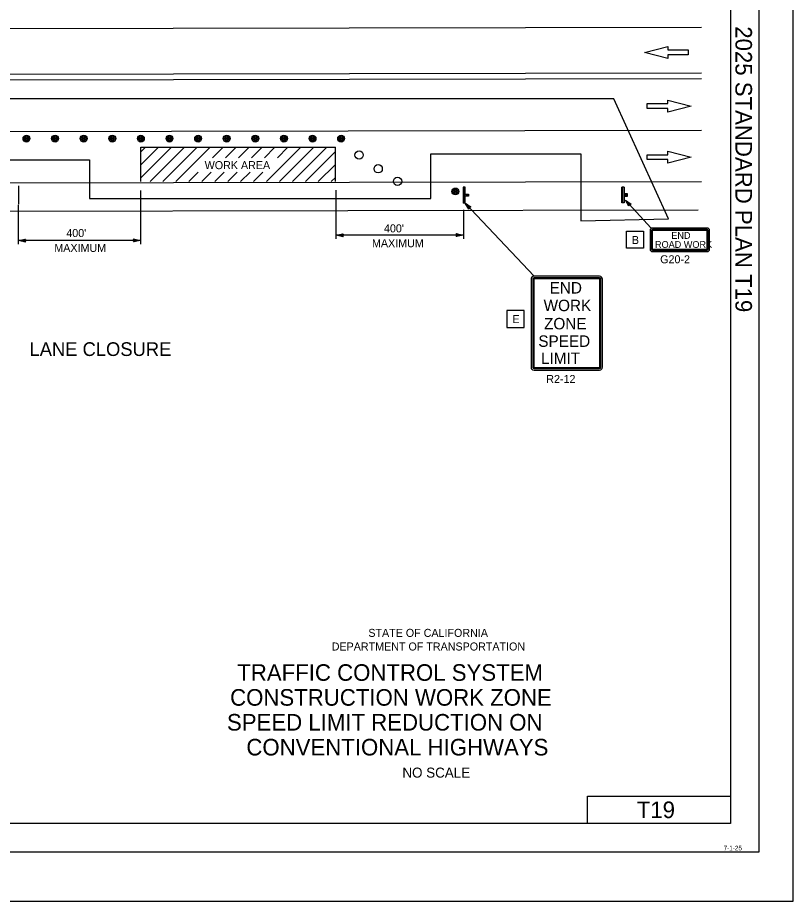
# Model space of a CAD drawing. Extents: x -893 to 867, y -474 to 712.
# Drawn here: x 189 to 867, y -474 to 298 of the extents above; entities that cross this region are included whole.
import ezdxf

# ---------------------------------------------------------------- set-up
doc = ezdxf.new("R2010")
doc.units = 0
for name, color, linetype in [('border_INSIDE-BORDER-anno', 7, 'Continuous'), ('border_PLOTTING-ELEMENTS', 7, 'Continuous'), ('border_rw_22x34_Cut_Lines', 7, 'Continuous'), ('border_SHEET', 7, 'Continuous'), ('border_WITHIN-BORDER-anno', 7, 'Continuous'), ('pp_PRESENTATION', 7, 'Continuous'), ('tcd_PVMT-MARKER', 7, 'Continuous'), ('tcd_SIGN-ROADSIDE', 7, 'Continuous'), ('tcd_SIGN-ROADSIDE-anno', 7, 'Continuous'), ('temp_TRAFFIC-CONES', 7, 'Continuous')]:
    doc.layers.add(name, color=color, linetype=linetype)

msp = doc.modelspace()

# ---------------------------------------------------------------- linework, layer by layer
at = {"layer": 'border_PLOTTING-ELEMENTS'}
for points in [[(-893.43, -474.04), (866.57, -474.04), (866.57, 711.96), (-893.43, 711.96)], [(-863.43, 668.96), (836.57, 668.96), (836.57, -431.04), (-863.43, -431.04)]]:
    msp.add_lwpolyline(points, close=True, dxfattribs=at)
at = {"layer": 'border_rw_22x34_Cut_Lines'}
msp.add_lwpolyline([(-863.43, 668.96), (836.57, 668.96), (836.57, -431.04), (-863.43, -431.04)], close=True, dxfattribs=at)
at = {"layer": 'border_SHEET'}
for p, q in [((811.57, 643.96), (811.57, -406.04)), ((686.55, -406.04), (686.55, -382.04)), ((686.55, -382.04), (811.55, -382.04)), ((811.57, -406.04), (-813.43, -406.04))]:
    msp.add_line(p, q, dxfattribs=at)
at = {"layer": 'pp_PRESENTATION'}
for p, q in [((736.5, 268.04), (756.82, 273.26)), ((756.82, 273.26), (756.82, 270.17)), ((756.82, 262.83), (736.5, 268.04)), ((756.82, 270.17), (774.75, 270.17)), ((774.75, 265.92), (756.82, 265.92)), ((756.82, 265.92), (756.82, 262.83)), ((774.75, 270.17), (774.75, 268.04)), ((774.75, 268.04), (774.75, 265.92)), ((756.83, 223.27), (756.83, 226.36)), ((756.83, 226.36), (777.15, 221.14)), ((738.89, 221.14), (738.89, 223.27)), ((738.89, 223.27), (756.83, 223.27)), ((738.89, 219.02), (738.89, 221.14)), ((756.82, 219.02), (738.89, 219.02)), ((777.15, 221.14), (756.82, 215.92)), ((756.82, 215.92), (756.82, 219.02)), ((738.89, 176.48), (738.89, 178.6)), ((738.89, 178.6), (756.83, 178.6)), ((756.83, 178.6), (756.83, 181.69)), ((756.83, 181.69), (777.15, 176.48)), ((738.89, 174.35), (738.89, 176.48)), ((756.82, 174.35), (738.89, 174.35)), ((777.15, 176.48), (756.82, 171.26)), ((756.82, 171.26), (756.82, 174.35))]:
    msp.add_line(p, q, dxfattribs=at)
msp.add_lwpolyline([(-108.94, 118.96), (47.22, 118.96), (104.05, 143.84), (180.41, 174.06), (251.44, 174.06), (251.44, 140.29), (549.78, 140.29), (549.78, 179.39), (680.74, 179.39), (680.74, 120.74), (757.55, 122.51), (709.61, 227.37), (-344.07, 227.37)], dxfattribs=at)
at = {"layer": 'tcd_PVMT-MARKER'}
for p, q in [((-758.04, 247.27), (786.36, 250.22)), ((-758.04, 242.27), (786.36, 245.22)), ((296.36, 185.22), (466.36, 185.22)), ((296.36, 155.22), (296.36, 185.22)), ((466.36, 155.22), (466.36, 185.22)), ((-758.04, 152.27), (786.36, 155.22)), ((-756.27, 127.56), (783.37, 130.51))]:
    msp.add_line(p, q, dxfattribs=at)
for points in [[(-753.2, 287.27), (786.36, 290.22)], [(-758.04, 197.27), (786.36, 200.22)], [(296.36, 158.54), (323.04, 185.22)], [(296.36, 169.86), (311.73, 185.22)], [(296.36, 181.17), (300.42, 185.22)], [(304.36, 155.22), (334.36, 185.22)], [(315.67, 155.22), (345.67, 185.22)], [(326.98, 155.22), (356.98, 185.22)], [(359.07, 176), (368.3, 185.22)], [(370.38, 176), (379.61, 185.22)], [(381.7, 176), (390.92, 185.22)], [(393.01, 176), (402.24, 185.22)], [(404.33, 176), (413.55, 185.22)], [(406.18, 155.22), (436.18, 185.22)], [(415.64, 176), (424.87, 185.22)], [(417.49, 155.22), (447.49, 185.22)], [(428.81, 155.22), (458.81, 185.22)], [(440.12, 155.22), (466.36, 181.46)], [(451.43, 155.22), (466.36, 170.15)], [(338.3, 155.22), (346.47, 163.4)], [(349.61, 155.22), (357.79, 163.4)], [(360.92, 155.22), (369.1, 163.4)], [(372.24, 155.22), (380.41, 163.4)], [(383.55, 155.22), (391.73, 163.4)], [(394.87, 155.22), (403.04, 163.4)], [(462.75, 155.22), (466.36, 158.84)]]:
    msp.add_lwpolyline(points, dxfattribs=at)
at = {"layer": 'tcd_SIGN-ROADSIDE'}
for p, q in [((189.49, 151.39), (189.49, 135.32)), ((579.86, 150.14), (577.9, 150.14)), ((577.9, 150.14), (577.9, 136.36)), ((578.88, 150.14), (578.88, 136.36)), ((579.86, 136.36), (579.86, 150.14)), ((718.61, 150.21), (716.64, 150.21)), ((716.64, 136.43), (716.64, 150.21)), ((717.63, 136.43), (717.63, 150.21)), ((718.61, 150.21), (718.61, 136.43)), ((579.86, 144.24), (580.85, 144.24)), ((579.86, 143.25), (579.86, 143.25)), ((580.85, 142.27), (579.86, 142.27)), ((580.85, 144.24), (582.82, 144.24)), ((580.85, 144.24), (580.85, 142.27)), ((582.82, 142.27), (580.85, 142.27)), ((581.83, 144.24), (581.83, 142.27)), ((582.82, 144.24), (582.82, 142.27)), ((719.59, 144.31), (718.61, 144.31)), ((718.61, 143.32), (718.61, 143.32)), ((718.61, 142.34), (719.59, 142.34)), ((721.56, 144.31), (719.59, 144.31)), ((719.59, 142.34), (719.59, 144.31)), ((719.59, 142.34), (721.56, 142.34)), ((720.58, 142.34), (720.58, 144.31)), ((721.56, 142.34), (721.56, 144.31)), ((579.86, 136.36), (577.9, 136.36)), ((718.61, 136.43), (716.64, 136.43))]:
    msp.add_line(p, q, dxfattribs=at)
for points in [[(741.34, 112.29), (741.34, 96.11)], [(742.53, 112.29), (742.53, 96.11)], [(742.93, 112.29), (742.93, 96.11)], [(743.33, 112.29), (743.33, 96.11)], [(791.17, 114.47), (743.52, 114.47)], [(791.17, 113.28), (743.52, 113.28)], [(791.17, 112.89), (743.52, 112.89)], [(791.17, 112.49), (743.52, 112.49)], [(791.37, 96.11), (791.37, 112.29)], [(791.77, 96.11), (791.77, 112.29)], [(792.16, 96.11), (792.16, 112.29)], [(793.35, 96.11), (793.35, 112.29)], [(743.52, 95.91), (791.17, 95.91)], [(743.52, 95.52), (791.17, 95.52)], [(743.52, 95.12), (791.17, 95.12)], [(743.52, 93.93), (791.17, 93.93)], [(637.39, 69.74), (637.39, -7.12)], [(638.82, 69.74), (638.82, -7.12)], [(639.3, 69.74), (639.3, -7.12)], [(639.77, 69.76), (639.77, -7.13)], [(697.19, 72.36), (640.01, 72.36)], [(697.19, 70.93), (640.01, 70.93)], [(697.19, 70.46), (640.01, 70.46)], [(697.19, 69.98), (640.01, 69.98)], [(697.43, -7.13), (697.43, 69.74)], [(697.9, -7.14), (697.9, 69.74)], [(698.38, -7.12), (698.38, 69.74)], [(699.81, -7.12), (699.81, 69.74)], [(640.01, -7.36), (697.19, -7.36)], [(640.01, -7.84), (697.19, -7.84)], [(640.01, -8.31), (697.19, -8.31)], [(640.01, -9.74), (697.19, -9.74)]]:
    msp.add_lwpolyline(points, dxfattribs=at)
for radius in [3, 2.1, 1.2, 0.3]:
    msp.add_circle((571.18, 146.51), radius, dxfattribs=at)
for centre, radius, start, end in [((743.52, 112.29), 2.18, 90, 180), ((743.52, 112.29), 0.991, 90, 180), ((743.52, 112.29), 0.595, 90, 180), ((743.52, 112.29), 0.198, 90, 180), ((743.52, 112.29), 0.198, 90, 180), ((791.17, 112.29), 2.18, 0, 90), ((791.17, 112.29), 0.991, 0, 90), ((791.17, 112.29), 0.595, 0, 90), ((791.17, 112.29), 0.198, 0, 90), ((791.17, 112.29), 0.198, 0, 90), ((743.52, 96.11), 2.18, 180, 270), ((743.52, 96.11), 0.991, 180, 270), ((743.52, 96.11), 0.595, 180, 270), ((743.52, 96.11), 0.198, 180, 270), ((743.52, 96.11), 0.198, 180, 270), ((791.17, 96.11), 0.198, 270, 360), ((791.17, 96.11), 0.198, 270, 360), ((791.17, 96.11), 0.595, 270, 360), ((791.17, 96.11), 0.991, 270, 360), ((791.17, 96.11), 2.18, 270, 360), ((640.01, 69.74), 2.62, 90, 180), ((640.01, 69.74), 1.19, 90, 180), ((640.01, 69.74), 0.714, 90, 180), ((640.01, 69.74), 0.238, 90, 180), ((640.01, 69.74), 0.238, 90, 180), ((697.19, 69.74), 2.62, 360, 90), ((697.19, 69.74), 1.19, 360, 90), ((697.19, 69.74), 0.714, 360, 90), ((697.19, 69.74), 0.238, 360, 90), ((697.19, 69.74), 0.238, 0, 90), ((640.01, -7.12), 2.62, 180, 270), ((640.01, -7.12), 1.19, 180, 270), ((640.01, -7.12), 0.714, 180, 270), ((640.01, -7.12), 0.238, 180, 270), ((640.01, -7.12), 0.238, 180, 270), ((697.19, -7.12), 0.714, 270, 360), ((697.19, -7.12), 1.19, 270, 360), ((697.19, -7.12), 2.62, 270, 360), ((697.19, -7.12), 0.238, 270, 360), ((697.19, -7.12), 0.238, 270, 360)]:
    msp.add_arc(centre, radius, start, end, dxfattribs=at)
at = {"layer": 'tcd_SIGN-ROADSIDE-anno'}
for p, q in [((296.36, 100.45), (296.36, 147.43)), ((467.12, 105.12), (467.12, 147.66)), ((189.48, 100.45), (189.48, 134.81)), ((579.86, 136.32), (640.01, 72.36)), ((742.16, 114.77), (719.77, 138.92)), ((578.52, 105.12), (578.52, 130.51)), ((578.52, 108.23), (467.12, 108.23)), ((296.36, 103.56), (189.48, 103.56))]:
    msp.add_line(p, q, dxfattribs=at)
for points in [[(582.95, 131.11), (579.86, 136.32), (584.86, 132.91), (584.47, 132.83), (580.81, 135.32), (583.06, 131.5), (583.17, 131.89), (581.73, 134.34), (584.07, 132.74), (583.67, 132.65), (582.66, 133.34), (583.28, 132.29), (583.37, 132.59), (584.86, 132.91), (583.37, 132.59)], [(722.82, 133.7), (719.77, 138.92), (724.74, 135.48), (724.34, 135.4), (720.7, 137.92), (722.93, 134.09), (723.04, 134.48), (721.62, 136.93), (723.95, 135.32), (723.55, 135.23), (722.54, 135.93), (723.16, 134.87), (723.25, 135.17), (724.74, 135.48), (723.25, 135.17)], [(473.03, 106.91), (467.12, 108.23), (473.03, 109.54), (472.82, 109.19), (468.49, 108.24), (472.82, 107.26), (472.61, 107.61), (469.84, 108.23), (472.61, 108.84), (472.4, 108.49), (471.2, 108.23), (472.4, 107.96), (472.24, 108.23), (473.03, 109.54), (472.24, 108.23)], [(572, 109.74), (577.9, 108.42), (572, 107.11), (572.21, 107.46), (576.53, 108.42), (572.21, 109.39), (572.41, 109.04), (575.18, 108.42), (572.42, 107.81), (572.63, 108.16), (573.82, 108.42), (572.62, 108.69), (572.78, 108.42), (572, 107.11), (572.78, 108.42)], [(720.75, 96.9), (720.75, 111.9), (735.75, 111.9), (735.75, 96.9)], [(195.39, 102.25), (189.48, 103.56), (195.39, 104.87), (195.18, 104.52), (190.85, 103.57), (195.18, 102.6), (194.97, 102.94), (192.2, 103.56), (194.97, 104.18), (194.76, 103.83), (193.56, 103.56), (194.76, 103.29), (194.6, 103.56), (195.39, 104.87), (194.6, 103.56)], [(289.84, 105.07), (295.75, 103.75), (289.84, 102.44), (290.05, 102.79), (294.38, 103.75), (290.05, 104.72), (290.26, 104.37), (293.03, 103.75), (290.26, 103.14), (290.47, 103.49), (291.67, 103.75), (290.47, 104.02), (290.63, 103.75), (289.84, 102.44), (290.63, 103.75)], [(616.2, 42.55), (616.2, 27.55), (631.2, 27.55), (631.2, 42.55)]]:
    msp.add_lwpolyline(points, close=True, dxfattribs=at)
at = {"layer": 'temp_TRAFFIC-CONES'}
for centre, radius in [((196.36, 192.72), 3), ((196.36, 192.72), 2.1), ((196.36, 192.72), 1.2), ((221.36, 192.72), 3), ((221.36, 192.72), 2.1), ((221.36, 192.72), 1.2), ((246.36, 192.72), 3), ((246.36, 192.72), 2.1), ((246.36, 192.72), 1.2), ((271.36, 192.72), 3), ((271.36, 192.72), 2.1), ((271.36, 192.72), 1.2), ((296.36, 192.72), 3), ((296.36, 192.72), 2.1), ((296.36, 192.72), 1.2), ((321.36, 192.72), 3), ((321.36, 192.72), 2.1), ((321.36, 192.72), 1.2), ((346.36, 192.72), 3), ((346.36, 192.72), 2.1), ((346.36, 192.72), 1.2), ((371.36, 192.72), 3), ((371.36, 192.72), 2.1), ((371.36, 192.72), 1.2), ((396.36, 192.72), 3), ((396.36, 192.72), 2.1), ((396.36, 192.72), 1.2), ((421.36, 192.72), 3), ((421.36, 192.72), 2.1), ((421.36, 192.72), 1.2), ((446.36, 192.72), 3), ((446.36, 192.72), 2.1), ((446.36, 192.72), 1.2), ((471.36, 192.72), 3), ((471.36, 192.72), 2.1), ((471.36, 192.72), 1.2), ((196.36, 192.72), 0.3), ((221.36, 192.72), 0.3), ((246.36, 192.72), 0.3), ((271.36, 192.72), 0.3), ((296.36, 192.72), 0.3), ((321.36, 192.72), 0.3), ((346.36, 192.72), 0.3), ((371.36, 192.72), 0.3), ((396.36, 192.72), 0.3), ((421.36, 192.72), 0.3), ((446.36, 192.72), 0.3), ((471.36, 192.72), 0.3), ((487.05, 178.36), 3.63), ((503.74, 166.36), 3.63), ((520.7, 155.32), 3.63)]:
    msp.add_circle(centre, radius, dxfattribs=at)

# ---------------------------------------------------------------- texts
at = {"layer": 'border_INSIDE-BORDER-anno'}
for s, height, p in [('STATE OF CALIFORNIA', 7, (495.14, -242.88)), ('DEPARTMENT OF TRANSPORTATION', 7, (463.14, -254.78)), ('TRAFFIC CONTROL SYSTEM', 14.5, (380.6, -281.28)), ('CONSTRUCTION WORK ZONE', 14.5, (374.32, -303.03)), ('SPEED LIMIT REDUCTION ON', 14.5, (371.58, -324.78)), ('CONVENTIONAL HIGHWAYS', 14.5, (388.54, -346.53)), ('NO SCALE', 8.75, (524.91, -365.9))]:
    msp.add_text(s, height=height, dxfattribs=at).set_placement(p)
at = {"layer": 'border_WITHIN-BORDER-anno'}
msp.add_text('2025 STANDARD PLAN T19', height=14.5, rotation=270, dxfattribs=at).set_placement((815.95, 290.91))
for s, height, p in [('T19', 14.5, (729.75, -401.29)), ('7-1-25', 4, (805.7, -429.47))]:
    msp.add_text(s, height=height, dxfattribs=at).set_placement(p)
at = {"layer": 'tcd_SIGN-ROADSIDE'}
for s, height, p in [('END', 5.947, (759.92, 105.07)), ('ROAD WORK', 5.947, (745.67, 97.16)), ('END', 10, (653.61, 57.27)), ('WORK', 10, (648.35, 41.86)), ('ZONE', 10, (648.7, 25.95)), ('SPEED', 10, (643.7, 10.65)), ('LIMIT', 10, (645.99, -4.29))]:
    msp.add_text(s, height=height, dxfattribs=at).set_placement(p)
at = {"layer": 'tcd_SIGN-ROADSIDE-anno'}
for s, height, p in [('WORK AREA', 7, (352.1, 165.99)), ("400'", 7, (508.82, 110.74)), ("400'", 7, (231.19, 106.63)), ('MAXIMUM', 7, (220.7, 93.63)), ('MAXIMUM', 7, (498.33, 97.74)), ('B', 7, (725.45, 100.58)), ('G20-2', 7, (750.21, 83.71)), ('E', 7, (621.12, 31.46)), ('LANE CLOSURE', 12, (199, 2.67)), ('R2-12', 7, (650.66, -20.95))]:
    msp.add_text(s, height=height, dxfattribs=at).set_placement(p)

doc.saveas('drawing.dxf')
